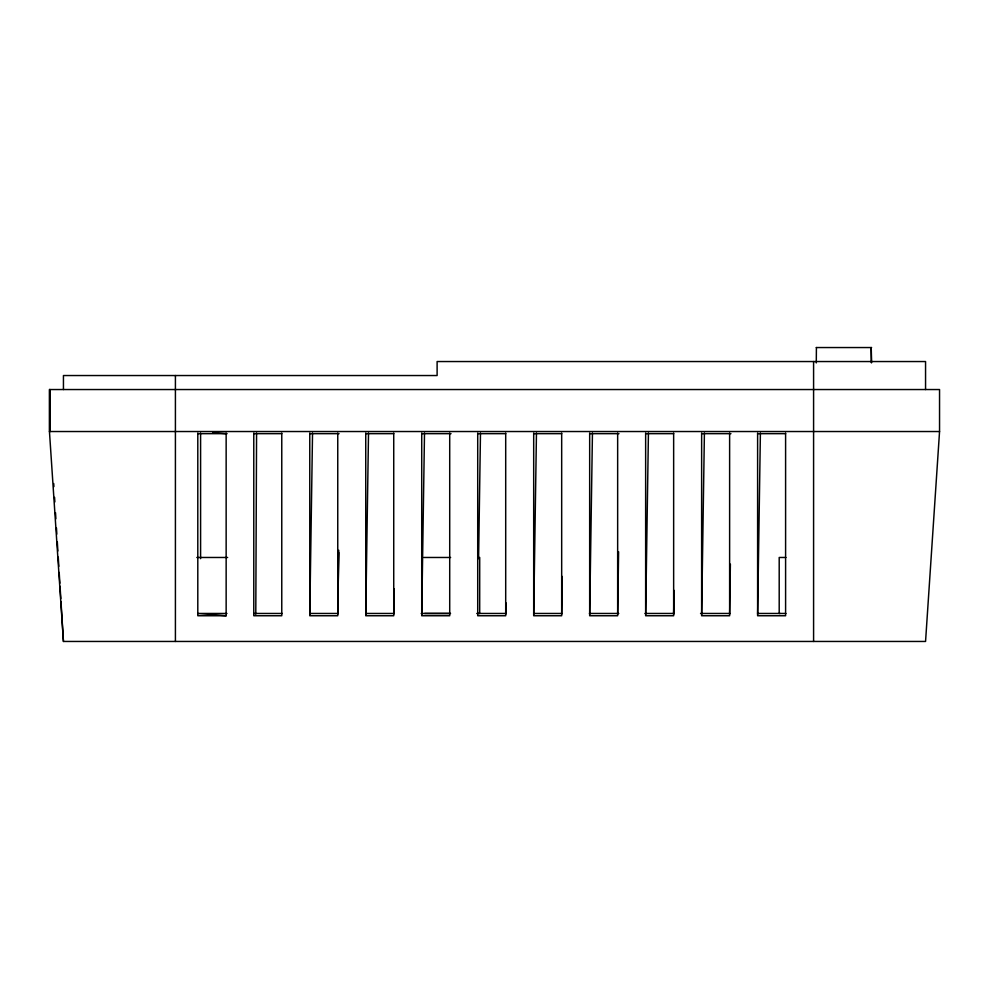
<?xml version="1.0" encoding="UTF-8"?>
<svg xmlns="http://www.w3.org/2000/svg" width="989" height="989" viewBox="0 0 989 989"><rect width="100%" height="100%" fill="white"/><g stroke="black" fill="none" stroke-linecap="round" stroke-linejoin="round"><path stroke-width="1.48" d="M816.284 362.926L816.407 347.547M871.606 362.679L871.222 347.547L871.309 362.679M255.792 614.206L256.571 433.058M309.792 614.206L312.536 433.058M338.733 550.243L337.756 613.464L309.767 613.464M337.781 614.206L338.733 552.48M365.769 614.206L368.514 433.058M393.758 614.206L394.117 588.789M421.747 614.206L424.504 433.058M478.589 558.649L480.481 433.058M505.7 613.464L505.861 602.672M505.725 614.206L505.861 604.947M533.714 614.206L536.458 433.058M561.703 614.206L562.247 576.451M589.691 614.206L592.448 433.058M617.68 614.206L618.607 551.788M645.681 614.206L648.425 433.058M673.645 613.464L674.004 590.334M673.67 614.206L674.004 592.596M701.658 614.206L704.403 433.058M729.647 614.206L730.376 564.126M757.636 614.206L760.393 433.058M939.55 431.525L925.556 641.453L63.444 641.453L49.45 431.525L49.45 389.542L939.55 389.542L939.55 431.525L49.45 431.525M816.284 347.547L871.606 347.547M197.8 433.664L227.111 433.664M253.777 433.664L281.766 433.664M309.767 433.664L339.079 433.664M365.745 433.664L393.733 433.664M421.722 433.664L451.046 433.664M477.712 433.664L505.7 433.664M533.689 433.664L561.678 433.664M589.667 433.664L618.99 433.664M645.644 433.664L673.645 433.664M701.634 433.664L730.945 433.664M757.611 433.664L785.6 433.664M196.836 557.475L227.631 557.475M423.712 557.475L450.613 557.475M478.738 557.475L479.702 557.475L479.69 613.464L478.738 613.464M785.909 557.475L779.196 557.475L779.196 613.464L780.148 613.464M226.951 613.464L197.8 613.464L226.147 615.751L226.147 433.058M253.777 613.464L282.298 613.464M365.745 613.464L393.733 613.464M421.227 613.464L450.539 613.464M476.785 613.464L506.096 613.464M533.689 613.464L561.678 613.464M589.432 613.464L618.755 613.464M644.989 613.464L674.313 613.464M700.546 613.464L729.857 613.464M757.611 613.464L785.909 613.464M424.664 613.464L450.255 613.464M226.147 615.751L197.8 615.751L197.8 433.058M212.722 432.65L226.147 433.664M53.715 483.534L53.901 486.6M54.568 497.331L54.852 501.93M55.508 512.661L55.891 518.792M56.46 527.99L56.83 534.122M57.3 541.799L57.869 550.997M58.252 557.128L58.821 566.326M59.192 572.458L59.859 583.189M60.045 586.254L60.799 598.518M60.984 601.584L63.444 641.453M925.556 389.542L925.556 361.541L437.113 361.541L437.113 375.536L63.444 375.536L63.444 389.542M813.588 361.541L813.588 641.453M785.6 433.058L785.6 615.751L757.611 615.751L757.611 433.058M729.622 433.058L729.622 615.751L701.634 615.751L701.634 433.058M673.645 433.058L673.645 615.751L645.644 615.751L645.644 433.058M617.655 433.058L617.655 615.751L589.667 615.751L589.667 433.058M561.678 433.058L561.678 615.751L533.689 615.751L533.689 433.058M505.7 433.058L505.7 615.751L477.712 615.751L477.712 433.058M449.711 433.058L449.711 615.751L421.722 615.751L421.722 433.058M393.733 433.058L393.733 615.751L365.745 615.751L365.745 433.058M337.756 433.058L337.756 615.751L309.767 615.751L309.767 433.058M281.766 433.058L281.766 615.751L253.777 615.751L253.777 433.058M200.594 433.058L200.594 558.649M175.412 375.536L175.412 641.453M49.895 389.542L49.895 431.525M49.673 389.542L49.673 431.525"/></g></svg>
